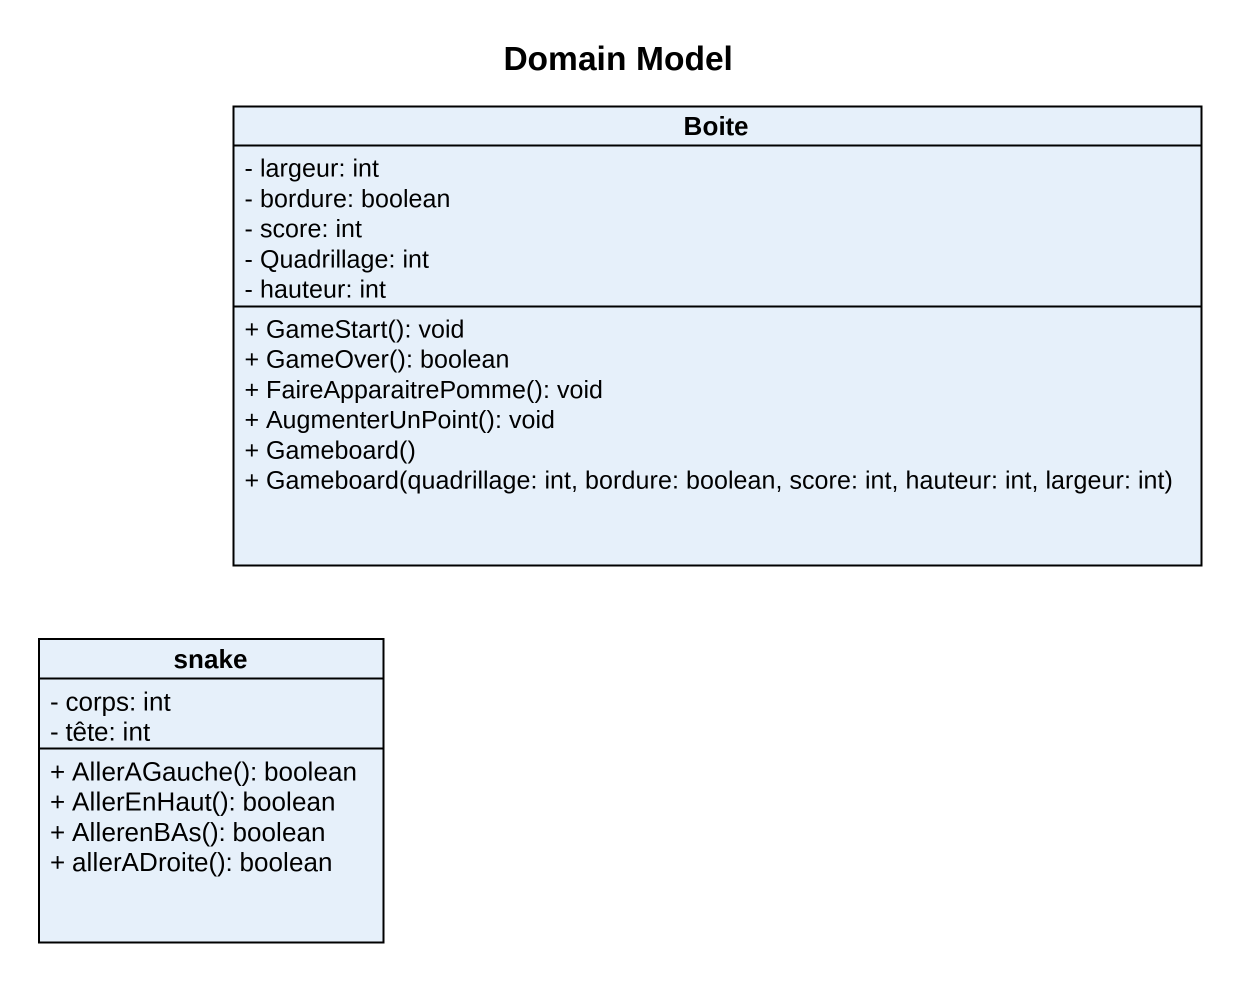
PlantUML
@startuml
title Domain Model
hide circle
hide empty members
skinparam classAttributeIconSize 0
class Boite {
  - largeur: int
  - bordure: boolean
  - score: int
  - Quadrillage: int
  - hauteur: int
  + GameStart(): void
  + GameOver(): boolean
  + FaireApparaitrePomme(): void
  + AugmenterUnPoint(): void
  + Gameboard()
  + Gameboard(quadrillage: int, bordure: boolean, score: int, hauteur: int, largeur: int)
}
class snake {
  - corps: int
  - tête: int
  + AllerAGauche(): boolean
  + AllerEnHaut(): boolean
  + AllerenBAs(): boolean
  + allerADroite(): boolean
}
@enduml
